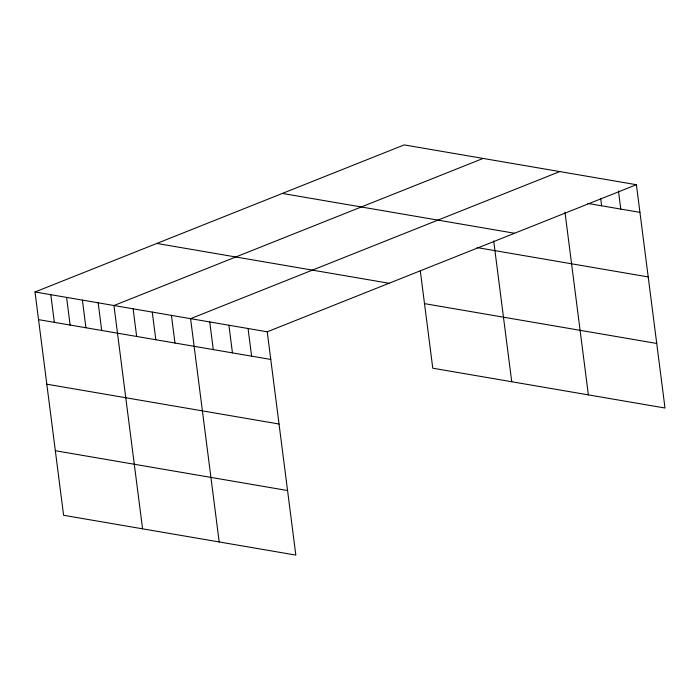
<?xml version="1.0" encoding="UTF-8"?>
<svg xmlns="http://www.w3.org/2000/svg" width="700" height="700" viewBox="0 0 700 700"><rect width="100%" height="100%" fill="white"/><g stroke="black" fill="none" stroke-linecap="round" stroke-linejoin="round"><path stroke-width="1.05" d="M35 291.979L267.225 331.8L295.829 555.1L63.604 515.288L35 291.979L404.171 144.9L636.396 184.713L665 408.021L432.775 368.2L420.315 270.9M483.131 158.436L113.951 305.524L142.564 528.824M559.764 171.579L190.584 318.658L219.196 541.957M267.225 331.8L636.396 184.713M587.781 203.429L639.94 212.371M282.345 193.436L514.57 233.257M477.041 247.581L648.209 276.929M156.826 243.443L389.051 283.264M424.506 303.634L656.731 343.455M38.544 319.637L270.76 359.45M46.812 384.195L279.037 424.016M55.335 450.721L287.56 490.534M618.459 191.004L620.778 209.081M600.67 198.354L601.624 205.8M564.961 212.144L588.367 394.879M493.701 240.966L511.735 381.736M248.062 328.519L251.606 356.169M228.909 325.229L232.444 352.879M209.746 321.947L213.29 349.598M171.43 315.376L174.974 343.026M152.268 312.086L155.811 339.745M133.114 308.805L136.657 336.455M98.166 302.811L101.71 330.461M82.373 300.108L85.916 327.757M66.579 297.395L70.123 325.054M50.794 294.691L54.337 322.341"/></g></svg>
